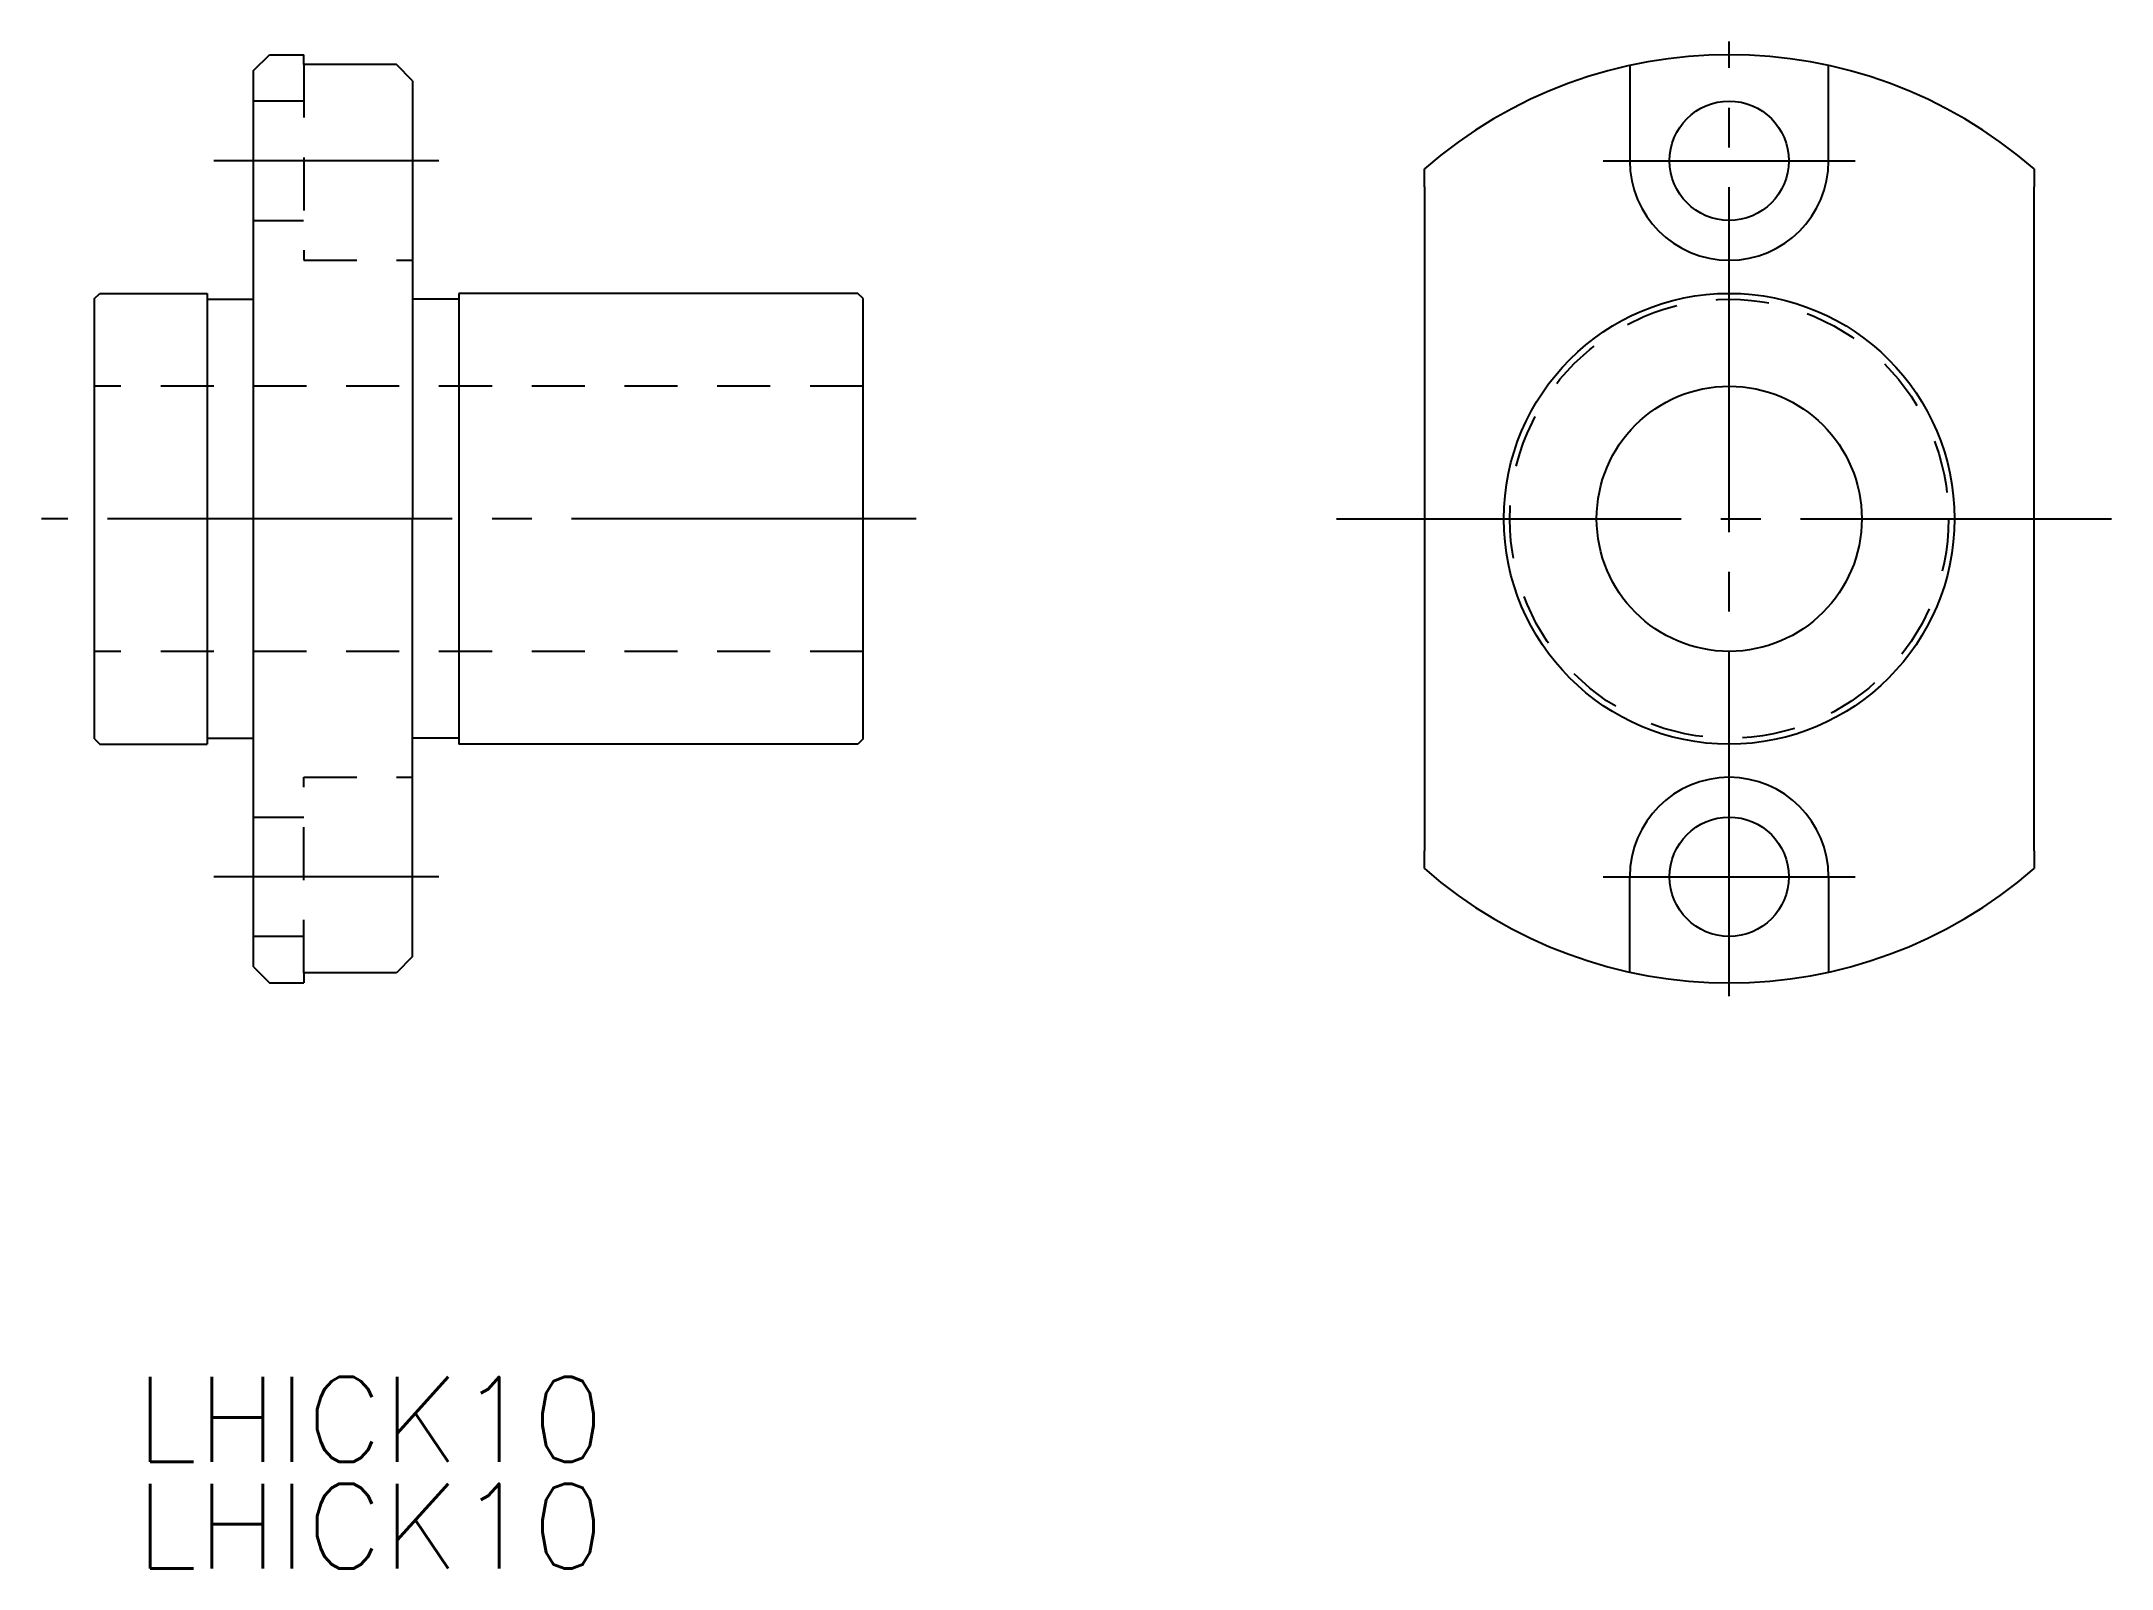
# Model space of a CAD drawing. Extents: x 130.8 to 208.9, y 122.3 to 179.9.
import ezdxf

# ---------------------------------------------------------------- set-up
doc = ezdxf.new("R2010")
doc.units = 0
doc.linetypes.add('CENTER', pattern=[17.5, 13, -1.5, 1.5, -1.5])
doc.linetypes.add('DASHED', pattern=[3.5, 2, -1.5])
doc.layers.get('0').update_dxf_attribs({"linetype": 'CONTINUOUS'})
doc.layers.get('DEFPOINTS').update_dxf_attribs({"linetype": 'CONTINUOUS'})
doc.layers.add('CENTER', color=1, linetype='CENTER')
doc.styles.get("Standard").update_dxf_attribs({"font": 'txt.shx', "bigfont": '@extfont2.shx'})

msp = doc.modelspace()

# ---------------------------------------------------------------- linework, layer by layer
at = {"color": 7, "linetype": 'CONTINUOUS'}
for p, q in [((138.797, 178.824), (139.397, 179.424)), ((139.397, 179.424), (140.697, 179.424)), ((140.697, 179.05), (140.697, 179.424)), ((144.197, 179.05), (140.697, 179.05)), ((144.797, 178.436), (144.197, 179.05)), ((190.723, 179.017), (190.723, 175.424)), ((198.223, 175.424), (198.223, 179.017)), ((138.797, 145.024), (138.797, 178.824)), ((144.797, 178.436), (144.797, 161.924)), ((182.973, 174.444), (182.973, 175.114)), ((205.973, 175.114), (205.973, 174.444)), ((182.973, 174.444), (182.973, 149.404)), ((205.973, 149.404), (205.973, 174.444)), ((132.797, 170.224), (132.997, 170.424)), ((132.997, 170.424), (137.047, 170.424)), ((137.047, 170.424), (137.047, 153.424)), ((161.597, 170.424), (146.547, 170.424)), ((146.547, 170.424), (146.547, 153.424)), ((161.797, 170.224), (161.597, 170.424)), ((132.797, 153.624), (132.797, 170.224)), ((137.047, 170.199), (138.797, 170.199)), ((146.547, 170.199), (144.797, 170.199)), ((161.797, 153.624), (161.797, 170.224)), ((144.797, 145.412), (144.797, 161.924)), ((132.797, 153.624), (132.997, 153.424)), ((132.997, 153.424), (137.047, 153.424)), ((137.047, 153.649), (138.797, 153.649)), ((146.547, 153.649), (144.797, 153.649)), ((161.597, 153.424), (146.547, 153.424)), ((161.797, 153.624), (161.597, 153.424)), ((182.973, 148.733), (182.973, 149.404)), ((205.973, 149.404), (205.973, 148.733)), ((190.723, 144.83), (190.723, 148.424)), ((198.223, 148.424), (198.223, 144.83)), ((144.797, 145.412), (144.197, 144.797)), ((138.797, 145.024), (139.397, 144.424)), ((144.197, 144.797), (140.697, 144.797)), ((140.697, 144.797), (140.697, 144.424)), ((139.397, 144.424), (140.697, 144.424))]:
    msp.add_line(p, q, dxfattribs=at)
at = {"color": 3, "linetype": 'DASHED'}
for p, q in [((140.697, 179.05), (140.697, 171.674)), ((140.697, 177.674), (138.797, 177.674)), ((138.788, 173.174), (140.688, 173.174)), ((140.697, 171.674), (144.797, 171.674)), ((161.797, 166.924), (132.797, 166.924)), ((161.797, 156.924), (132.797, 156.924)), ((140.697, 152.174), (144.797, 152.174)), ((140.697, 144.797), (140.697, 152.174)), ((138.788, 150.674), (140.697, 150.674)), ((140.697, 146.174), (138.797, 146.174))]:
    msp.add_line(p, q, dxfattribs=at)
at = {"color": 7, "linetype": 'CONTINUOUS'}
for centre, radius in [((194.473, 175.424), 2.25), ((194.473, 161.924), 8.5), ((194.473, 161.924), 5), ((194.473, 148.424), 2.25)]:
    msp.add_circle(centre, radius, dxfattribs=at)
at = {"color": 3, "linetype": 'DASHED'}
msp.add_circle((194.473, 161.924), 8.275, dxfattribs=at)
at = {"color": 7, "linetype": 'CONTINUOUS'}
for centre, radius, start, end in [((194.473, 161.924), 17.5, 48.91767, 131.08233), ((194.473, 175.424), 3.75, 180, 0), ((194.473, 148.424), 3.75, 0, 180), ((194.473, 161.924), 17.5, 228.91767, 311.08233)]:
    msp.add_arc(centre, radius, start, end, dxfattribs=at)
at = {"layer": 'CENTER', "color": 1, "linetype": 'CENTER'}
for p, q in [((194.473, 143.924), (194.473, 179.924)), ((145.797, 175.424), (137.297, 175.424)), ((189.723, 175.424), (199.223, 175.424)), ((163.797, 161.924), (130.797, 161.924)), ((179.661, 161.924), (208.9, 161.924)), ((145.797, 148.424), (137.297, 148.424)), ((189.723, 148.424), (199.223, 148.424))]:
    msp.add_line(p, q, dxfattribs=at)
at = {"layer": 'DEFPOINTS', "color": 7, "linetype": 'CONTINUOUS'}
msp.add_line((144.797, 165.823), (144.797, 165.796), dxfattribs=at)

# ---------------------------------------------------------------- texts
at = {"color": 7, "linetype": 'CONTINUOUS'}
for p in [(134.347, 126.362), (134.347, 122.337)]:
    msp.add_text('LHICK10', height=3.2, dxfattribs=at).set_placement(p)

doc.saveas('drawing.dxf')
